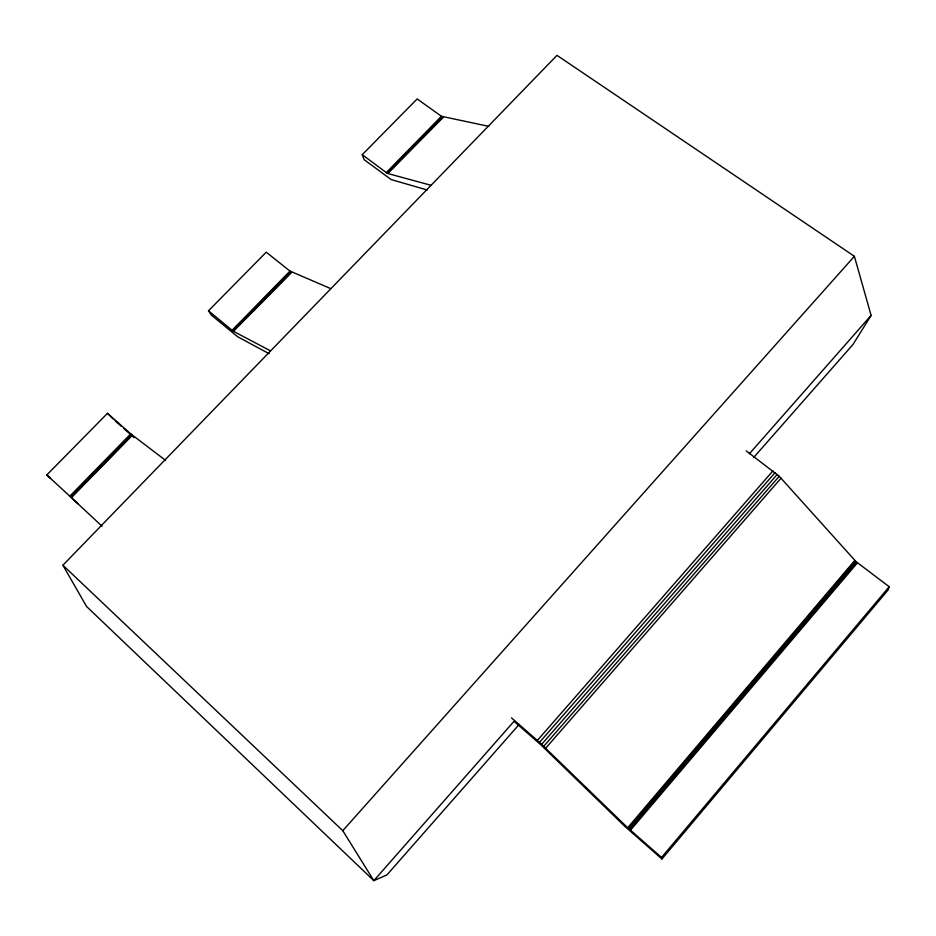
<?xml version="1.0" encoding="UTF-8"?>
<svg xmlns="http://www.w3.org/2000/svg" width="936" height="936" viewBox="0 0 936 936"><rect width="100%" height="100%" fill="white"/><g stroke="black" fill="none" stroke-linecap="round" stroke-linejoin="round"><path stroke-width="1.4" d="M746.214 450.86L779.255 476.272L856.03 561.635L889.2 586.743L888.159 589.914L661.939 858.991L624.733 826.266L540.715 744.693L514.004 721.328L373.827 880.659L86.533 606.446L62.911 565.239L556.99 55.341L854.381 256.3L871.112 315.409L853.012 344.448L753.62 457.564M661.939 858.991L661.553 857.458L889.2 586.743M661.553 857.458L627.693 827.752L854.814 560.407M628.325 828.36L855.387 561.015M629.004 828.992L856.03 561.635M629.717 829.635L856.732 562.243M630.431 830.279L857.458 562.817M627.693 827.752L539.534 742.353L775.148 472.54M541.698 744.319L777.266 474.376M543.793 746.261L779.255 476.272M545.758 748.145L781.069 478.179M539.534 742.353L537.369 740.434L772.96 470.831M519.152 724.441L386.954 874.903L373.827 880.659L342.787 830.688L62.911 565.239M749.397 453.761L871.112 315.409M342.787 830.688L854.381 256.3M165.66 460.43L130.748 433.894L69.79 496.209L101.989 526.161M289.996 271.089L266.222 252.182L208.506 310.775L232.081 330.291L289.996 271.089L330.619 288.569M441.418 116.286L417.163 98.923L362.244 154.686L386.334 172.598L441.418 116.286L488.885 126.372M70.282 496.653L131.239 434.327M232.081 330.291L232.596 330.7L290.511 271.475M386.334 172.598L386.86 172.973L441.956 116.637M70.715 497.063L131.683 434.702M232.596 330.7L290.991 271.814M386.86 172.973L442.459 116.918M71.078 497.402L132.07 435.018M233.064 331.04L291.412 272.06M387.352 173.265L442.915 117.129M71.358 497.671L132.374 435.263M233.462 331.321L291.763 272.247M387.796 173.488L443.313 117.246M78.226 503.977L46.8 474.961L107.523 413.302L130.748 433.894M388.183 173.628L431.367 185.375M427.202 189.996L391.19 179.583L364.186 159.728L362.244 154.686M233.801 331.519L270.352 350.766M269.077 353.679L237.721 336.784L211.337 315.093L208.506 310.775M511.512 717.9L537.369 740.434M113.069 418.977L107.523 413.302M115.175 420.837L121.481 426.43M123.575 428.29L129.882 433.883M131.976 435.743L134.082 437.603M46.8 474.961L50.614 478.46"/></g></svg>
